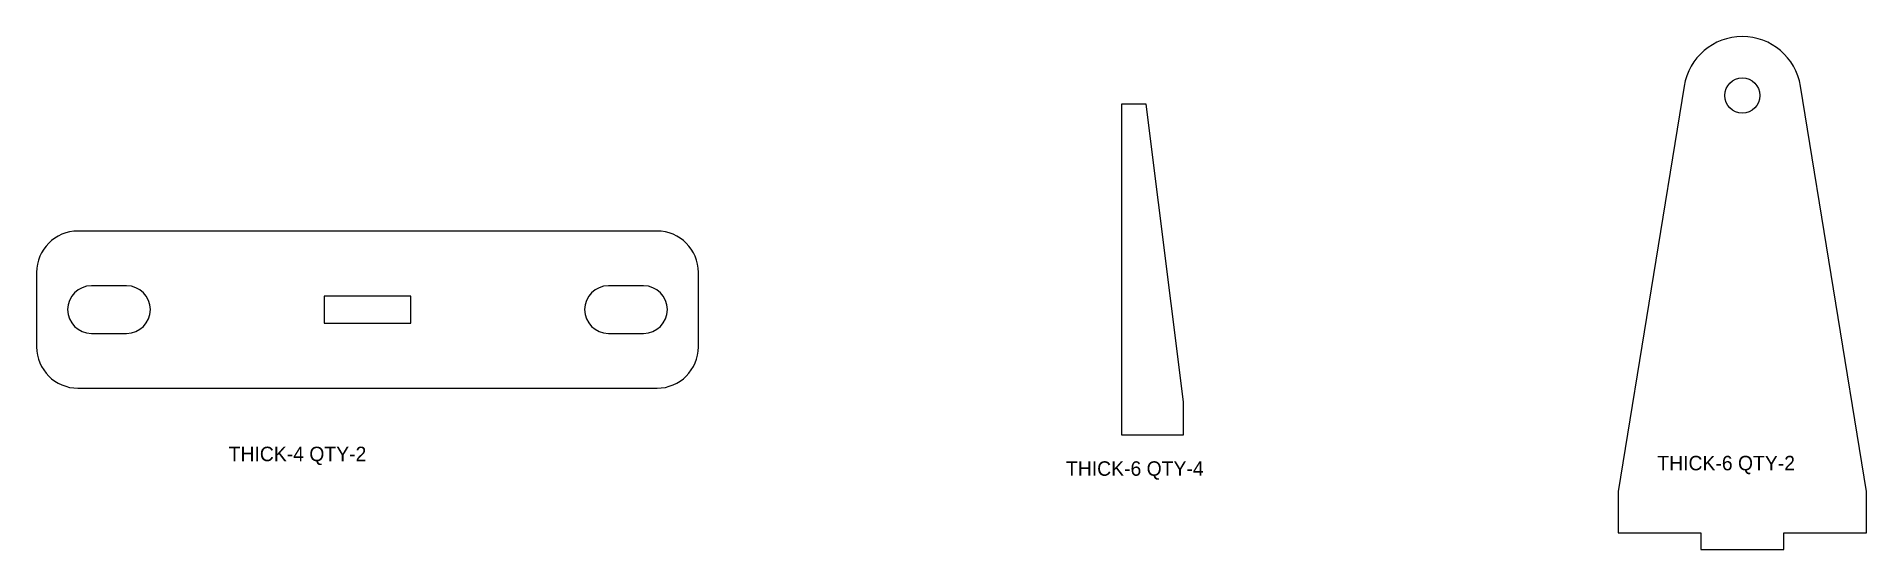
# Model space of a CAD drawing. Header units: millimetres. Extents: x 223 to 666, y -20 to 104.
import ezdxf

# ---------------------------------------------------------------- set-up
doc = ezdxf.new("R2010")
doc.units = ezdxf.units.MM

msp = doc.modelspace()

# ---------------------------------------------------------------- linework, layer by layer
at = {"color": 7, "linetype": 'Continuous', "lineweight": 25}
for p, q in [((621.63, 91.58), (605.69, -6.45)), ((665.69, -6.45), (649.76, 91.58)), ((485.59, 87.22), (485.59, 7.22)), ((491.59, 87.22), (485.59, 87.22)), ((500.59, 15.22), (491.59, 87.22)), ((373.3, 56.53), (233.3, 56.53)), ((223.3, 46.53), (223.3, 28.53)), ((383.3, 28.53), (383.3, 46.53)), ((245.05, 43.28), (236.55, 43.28)), ((292.8, 40.78), (292.8, 34.28)), ((313.8, 40.78), (292.8, 40.78)), ((313.8, 34.28), (313.8, 40.78)), ((370.05, 43.28), (361.55, 43.28)), ((236.55, 31.78), (245.05, 31.78)), ((292.8, 34.28), (313.8, 34.28)), ((361.55, 31.78), (370.05, 31.78)), ((233.3, 18.53), (373.3, 18.53)), ((500.59, 7.22), (500.59, 15.22)), ((485.59, 7.22), (500.59, 7.22)), ((605.69, -6.45), (605.69, -16.45)), ((665.69, -16.45), (665.69, -6.45)), ((605.69, -16.45), (625.69, -16.45)), ((625.69, -16.45), (625.69, -20.45)), ((645.69, -16.45), (665.69, -16.45)), ((645.69, -20.45), (645.69, -16.45)), ((625.69, -20.45), (645.69, -20.45))]:
    msp.add_line(p, q, dxfattribs=at)
msp.add_circle((635.69, 89.3), 4.25, dxfattribs=at)
for centre, radius, start, end in [((635.69, 89.3), 14.25, 9.232, 170.768), ((233.3, 46.53), 10, 90, 180), ((373.3, 46.53), 10, 0, 90), ((236.55, 37.53), 5.75, 90, 270), ((245.05, 37.53), 5.75, 270, 90), ((361.55, 37.53), 5.75, 90, 270), ((370.05, 37.53), 5.75, 270, 90), ((233.3, 28.53), 10, 180, 270), ((373.3, 28.53), 10, 270, 0)]:
    msp.add_arc(centre, radius, start, end, dxfattribs=at)

# ---------------------------------------------------------------- texts
at = {"char_height": 3.5, "attachment_point": 1}
for s, insert in [('THICK-4 QTY-2', (269.73, 4.38)), ('THICK-6 QTY-4', (472.17, 0.85)), ('THICK-6 QTY-2', (615.14, 2.17))]:
    msp.add_mtext_dynamic_manual_height_columns(s, width=63.7363, gutter_width=17.5, heights=[0], dxfattribs=dict(at, insert=insert))

doc.saveas('drawing.dxf')
